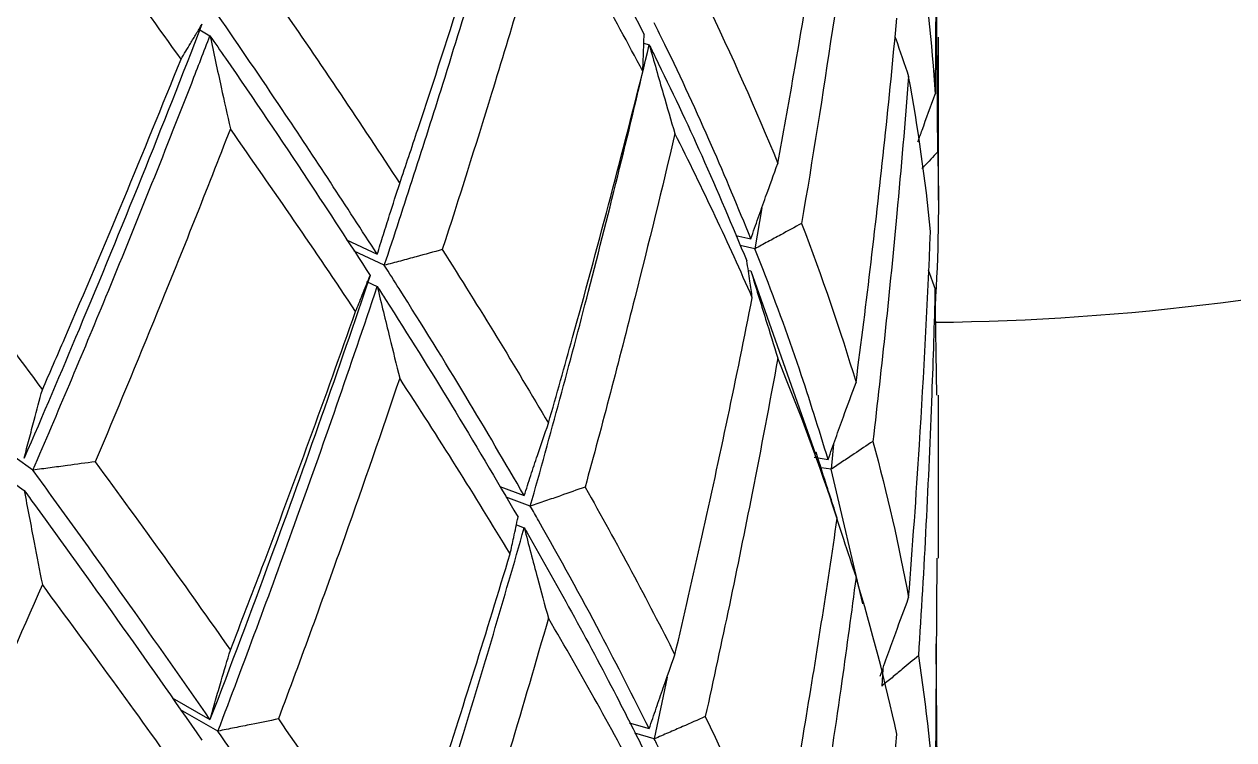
# Model space of a CAD drawing. Extents: x 0 to 8.27, y -9.61 to 0.
# Drawn here: x 1.7689 to 1.8302, y -2.4838 to -2.4475 of the extents above; entities that cross this region are included whole.
import ezdxf

# ---------------------------------------------------------------- set-up
doc = ezdxf.new("R2010")
doc.units = 0
doc.header["$LTSCALE"] = 0.5
doc.header["$MEASUREMENT"] = 0
doc.layers.add('Mounting', color=4, linetype='CONTINUOUS')

msp = doc.modelspace()

# ---------------------------------------------------------------- linework, layer by layer
at = {"layer": 'Mounting', "linetype": 'Continuous', "lineweight": 25, "transparency": 16777216}
for p, q in [((1.815130639752368, -2.438289372387423), (1.815039294685192, -2.45106286749796)), ((1.815172278064637, -2.453985577296969), (1.815095332632126, -2.443226643119026)), ((1.777772784739199, -2.447793216350753), (1.77829335994781, -2.448093738053664)), ((1.815207172321806, -2.45643257809342), (1.815207172321806, -2.448162991156657)), ((1.80027941812088, -2.448470132026607), (1.800552066316158, -2.448550329531137)), ((1.806258621492788, -2.456811159016517), (1.805908246086091, -2.458887690541466)), ((1.785205132065329, -2.458436212071426), (1.786770672472556, -2.459168068401816)), ((1.804948636105536, -2.458211223580399), (1.805705029135169, -2.458378840259108)), ((1.805908251659474, -2.45888769109137), (1.805168180202344, -2.458725997407434)), ((1.787128673834076, -2.459728233078856), (1.785593609569077, -2.459017512846906)), ((1.814690896271003, -2.459953901836222), (1.815039289874193, -2.460934773856245)), ((1.786230689245912, -2.460548753899722), (1.786770707835984, -2.460801200924941)), ((1.805573192932314, -2.459982748471354), (1.805705069970571, -2.460011972419458)), ((1.805705069421919, -2.460011973479361), (1.808978922978639, -2.469303337205922)), ((1.815130644097025, -2.46630491863754), (1.815039291297097, -2.460934754490943)), ((1.815207172321806, -2.474575118642285), (1.815207172321806, -2.466305548037887)), ((1.769320811472397, -2.470105855831768), (1.767080900278614, -2.468524342436119)), ((1.809898125157105, -2.468784914232508), (1.809766422645424, -2.470064071108702)), ((1.80890974238693, -2.469455971514428), (1.809620076072378, -2.46956584857832)), ((1.809766517223323, -2.470064086413906), (1.809259450173357, -2.469987128224709)), ((1.811381727572979, -2.476875413721579), (1.809766424013986, -2.470064072007283)), ((1.768334399057238, -2.470742498306656), (1.768878321487335, -2.471130255704104)), ((1.792983734532044, -2.470931700440808), (1.794217416175087, -2.471394201532455)), ((1.794527020695995, -2.471934168342266), (1.79331048479068, -2.471482786628819)), ((1.810081885851758, -2.472539377981654), (1.80996487117315, -2.472181394398483)), ((1.793822920035126, -2.472879430011623), (1.794217452858874, -2.473027338396257)), ((1.81513064270959, -2.474574489232502), (1.815039289788018, -2.487348291514529)), ((1.815184696009482, -2.489121279888643), (1.815099616885362, -2.478912804178314)), ((1.812385863537401, -2.480184540193925), (1.812342019264833, -2.481045314044643)), ((1.801455534778114, -2.48059793166555), (1.800809840927485, -2.483725856890935)), ((1.776376950597495, -2.481640051158472), (1.778293318458253, -2.482746346747824)), ((1.778695773772569, -2.483329518061275), (1.776802750605356, -2.482246951884228)), ((1.799533351258759, -2.482903468539568), (1.800552057683007, -2.483203113628853)), ((1.800809928513871, -2.483725883249001), (1.79982132048346, -2.483438471426318))]:
    msp.add_line(p, q, dxfattribs=at)
msp.add_arc((1.813749992343645, -2.337650201894455), 0.1249701398504673, 270.6042155687256, 297.1124248366464, dxfattribs=at)
for points, knots in [([(1.759106418254504, -2.456290004269015), (1.760238822833543, -2.453922476949394), (1.761358940931331, -2.451543592380965), (1.764084911028448, -2.445659192942337), (1.765674876057091, -2.442143525889485), (1.767785467954781, -2.437357391658445), (1.76833386468499, -2.436102544164889), (1.768878313575186, -2.434845240462998)], [0.004397359505161832, 0.004397359505161832, 0.004397359505161832, 0.004397359505161832, 0.004605778298849525, 0.004605778298849525, 0.004910352489084926, 0.004910352489084926, 0.005018293860850991, 0.005018293860850991, 0.005018293860850991, 0.005018293860850991]), ([(1.807070771330217, -2.454561973000288), (1.807343853536821, -2.453073584580004), (1.807610310604758, -2.451583652820538), (1.808672183847619, -2.445487341065579), (1.809409646931471, -2.440874206855817), (1.810081880880233, -2.436253517378184)], [0.003029962210435021, 0.003029962210435021, 0.003029962210435021, 0.003029962210435021, 0.003145749891090109, 0.003145749891090109, 0.003503269218563007, 0.003503269218563007, 0.003503269218563007, 0.003503269218563007]), ([(1.7871286419863, -2.459728222137407), (1.788143180877995, -2.456676823328841), (1.789132110811096, -2.453614267037999), (1.791269643673985, -2.446789636562805), (1.792405661923993, -2.443021379473286), (1.793742015533752, -2.438406098581247), (1.793980717821995, -2.437574227316638), (1.794217465531318, -2.436741587494787)], [0.003747176891619312, 0.003747176891619312, 0.003747176891619312, 0.003747176891619312, 0.003996629918378722, 0.003996629918378722, 0.004301204108614123, 0.004301204108614123, 0.004368097736224894, 0.004368097736224894, 0.004368097736224894, 0.004368097736224894]), ([(1.794217465414221, -2.436741587387239), (1.794418783922509, -2.437093026553832), (1.795725312428402, -2.439373816795289), (1.797813252746636, -2.443154568004267), (1.799530468506845, -2.446530096167173), (1.800291903613669, -2.448026847889757)], [0, 0, 0, 0, 0.09205200316586559, 0.5974044171250358, 1, 1, 1, 1]), ([(1.787907550940162, -2.455580056194997), (1.788215201635438, -2.454669338966362), (1.788520539396103, -2.453757675085392), (1.790450910171302, -2.447943751768769), (1.792011183181984, -2.44301499820164), (1.793502039405183, -2.438058894323142)], [0.002378381747722604, 0.002378381747722604, 0.002378381747722604, 0.002378381747722604, 0.002452851256914946, 0.002452851256914946, 0.002852802666629457, 0.002852802666629457, 0.002852802666629457, 0.002852802666629457]), ([(1.769798920305419, -2.439620939074409), (1.768261473933507, -2.44313757685142), (1.766692130627433, -2.446636566120894), (1.764179835848125, -2.45210305638988), (1.763256809133026, -2.454083935179476), (1.762325023180637, -2.456057004809047)], [0.004433607830142777, 0.004433607830142777, 0.004433607830142777, 0.004433607830142777, 0.004734635524149187, 0.004734635524149187, 0.004906805992855935, 0.004906805992855935, 0.004906805992855935, 0.004906805992855935]), ([(1.811033068779324, -2.439251154858077), (1.810659894601002, -2.442094430232594), (1.810262089894621, -2.444934264526403), (1.809350386723935, -2.451057426255254), (1.808828571554812, -2.454336522706846), (1.80827490762087, -2.457607047690878)], [0.003133451221439314, 0.003133451221439314, 0.003133451221439314, 0.003133451221439314, 0.003352568823996507, 0.003352568823996507, 0.003606599140465112, 0.003606599140465112, 0.003606599140465112, 0.003606599140465112]), ([(1.7954443162009, -2.44132087319678), (1.794512781496195, -2.444567847171577), (1.793551271803807, -2.447803330783238), (1.791748345101922, -2.453669722728925), (1.790916304187448, -2.456305082934016), (1.790064969890381, -2.458932485787038)], [0.00378341252569273, 0.00378341252569273, 0.00378341252569273, 0.00378341252569273, 0.004043497126063997, 0.004043497126063997, 0.004256714518749989, 0.004256714518749989, 0.004256714518749989, 0.004256714518749989]), ([(1.786770672472556, -2.459168068401929), (1.785192661249965, -2.456736439523176), (1.78260510984839, -2.452749164513641), (1.779793024164263, -2.44864511840705), (1.77869588132782, -2.447043913716691)], [0, 0, 0, 0, 0.6098472949281177, 0.9999999999999999, 0.9999999999999999, 0.9999999999999999, 0.9999999999999999]), ([(1.777888986722672, -2.447509665214504), (1.775880229125704, -2.452705548104397), (1.773801724548292, -2.457860867303786), (1.770742845028707, -2.465156932824122), (1.769816434063813, -2.467330676714134), (1.768878311213911, -2.469497132214876)], [0.002342037124112505, 0.002342037124112505, 0.002342037124112505, 0.002342037124112505, 0.002778333157437115, 0.002778333157437115, 0.002964365970982152, 0.002964365970982152, 0.002964365970982152, 0.002964365970982152]), ([(1.776825064102212, -2.449278549288231), (1.776986413506819, -2.449014773151127), (1.777146685304814, -2.448750776572517), (1.777305876278859, -2.44848656383828), (1.777403889086344, -2.448323889842406), (1.777501492450682, -2.448161133458022), (1.777598685629954, -2.447998295691484), (1.777695879630954, -2.447835456548425), (1.777792663644931, -2.447672535677718), (1.77788903693633, -2.44750953408731)], [0, 0, 0, 0, 3.692454477463201e-05, 3.692454477463201e-05, 3.692454477463201e-05, 5.965869829542686e-05, 5.965869829542686e-05, 5.965869829542686e-05, 8.239304400995667e-05, 8.239304400995667e-05, 8.239304400995667e-05, 8.239304400995667e-05]), ([(1.805705029135169, -2.458378840259108), (1.805056369283847, -2.45681041160605), (1.803711669537932, -2.45355899161131), (1.802009407292843, -2.449896531943288), (1.800989578249954, -2.447808101384787), (1.800809820279909, -2.447439988669878)], [0, 0, 0, 0, 0.4342818352718397, 0.9002849059942456, 1, 1, 1, 1]), ([(1.81103308133649, -2.465665050827617), (1.81129974680718, -2.463633376610225), (1.811553853061667, -2.46159979163928), (1.812283233229863, -2.455451932377279), (1.812719659850217, -2.451330725043469), (1.813103979448641, -2.447202952886862)], [0.003680059077938308, 0.003680059077938308, 0.003680059077938308, 0.003680059077938308, 0.0038367404173699, 0.0038367404173699, 0.004153311257810314, 0.004153311257810314, 0.004153311257810314, 0.004153311257810314]), ([(1.769320787097257, -2.470105841479032), (1.770576161398338, -2.467192170523838), (1.771810672262262, -2.464264522356068), (1.774503686966654, -2.457732987207002), (1.775951910284419, -2.454121529965839), (1.777676975819958, -2.44969200185448), (1.777985989796633, -2.448893363484324), (1.778293360071956, -2.448093738229765)], [0.003747176891619312, 0.003747176891619312, 0.003747176891619312, 0.003747176891619312, 0.003996629918378722, 0.003996629918378722, 0.004301204108614123, 0.004301204108614123, 0.004368097736224901, 0.004368097736224901, 0.004368097736224901, 0.004368097736224901]), ([(1.778293360071956, -2.448093738229765), (1.778386813289416, -2.448528360632842), (1.778480809477713, -2.448963119301759), (1.778575350722775, -2.449398011389), (1.778669891969201, -2.449832903482495), (1.778764978532053, -2.450267930186094), (1.778860612480656, -2.450703088600555), (1.779014897691667, -2.45140512494708), (1.779170608221847, -2.452107508155443), (1.779327752431499, -2.452810225720661)], [0, 0, 0, 0, 3.692449220580099e-05, 3.692449220580099e-05, 3.692449220580099e-05, 7.384898529426596e-05, 7.384898529426596e-05, 7.384898529426596e-05, 0.0001334190027511262, 0.0001334190027511262, 0.0001334190027511262, 0.0001334190027511262]), ([(1.778293359986691, -2.448093738109939), (1.778555171602392, -2.448473277874534), (1.780254291776799, -2.450936437002262), (1.783015017700535, -2.455011382895002), (1.785367540847318, -2.458633844026842), (1.786410679254885, -2.460240088939479)], [0, 0, 0, 0, 0.0920520031658645, 0.5974044171250257, 1, 1, 1, 1]), ([(1.800226922773817, -2.449899067341896), (1.800239175297719, -2.449619419111961), (1.800250285017881, -2.449339753450651), (1.800260251189883, -2.449060075010031), (1.800266387117262, -2.448887883864806), (1.800272089594245, -2.448715687398696), (1.800277358455531, -2.448543486698775), (1.800282627361383, -2.448371284543434), (1.800287462655405, -2.44819907779037), (1.800291864178888, -2.448026867527794)], [0, 0, 0, 0, 3.692454475717428e-05, 3.692454475717428e-05, 3.692454475717428e-05, 5.965804057093262e-05, 5.965804057093262e-05, 5.965804057093262e-05, 8.239172852563993e-05, 8.239172852563993e-05, 8.239172852563993e-05, 8.239172852563993e-05]), ([(1.813000674320818, -2.448122074272412), (1.813015922879657, -2.448166903467829), (1.813031181426794, -2.448211731180656), (1.813046449966777, -2.448256557405209), (1.813261966216686, -2.448889281935401), (1.813479474244303, -2.449521712427774), (1.813698985876925, -2.450153832583503)], [6.962834929500513e-05, 6.962834929500513e-05, 6.962834929500513e-05, 6.962834929500513e-05, 7.38489853171136e-05, 7.38489853171136e-05, 7.38489853171136e-05, 0.0001334236841251755, 0.0001334236841251755, 0.0001334236841251755, 0.0001334236841251755]), ([(1.794527015864986, -2.471934167161173), (1.795546109469541, -2.46832083714957), (1.796528868564536, -2.464691291502156), (1.798550389748669, -2.456896041298016), (1.799576799975483, -2.452730161185052), (1.800552039156145, -2.44855033836108)], [0.003097174692322343, 0.003097174692322343, 0.003097174692322343, 0.003097174692322343, 0.003387481537907919, 0.003387481537907919, 0.003717925343859384, 0.003717925343859384, 0.003717925343859384, 0.003717925343859384]), ([(1.800552039156372, -2.448550338360512), (1.8006697924138, -2.448965648852656), (1.800788230016423, -2.449380983421285), (1.80090735459882, -2.44979633878642), (1.801026479182809, -2.450211694157353), (1.801146291073763, -2.450627071463479), (1.801266792860332, -2.451042467375935), (1.801461213189413, -2.451712676609183), (1.801657430568611, -2.452382938216594), (1.801855455611275, -2.453053237951501)], [0, 0, 0, 0, 3.692449222956094e-05, 3.692449222956094e-05, 3.692449222956094e-05, 7.384898534111686e-05, 7.384898534111686e-05, 7.384898534111686e-05, 0.0001334239379046145, 0.0001334239379046145, 0.0001334239379046145, 0.0001334239379046145]), ([(1.800552070340672, -2.44855033766077), (1.800653871858884, -2.448756661040072), (1.801584315501458, -2.450642411665505), (1.803324292176256, -2.454315109001293), (1.804756199997627, -2.457730121196953), (1.805499387243088, -2.459502577125356)], [0, 0, 0, 0, 0.0557933331173265, 0.5099388791400588, 1, 1, 1, 1]), ([(1.769798918880923, -2.466033946965347), (1.770178835460428, -2.465164948144768), (1.770556862709071, -2.464294747697856), (1.772952985359524, -2.458743336029094), (1.774918009290758, -2.454028481205903), (1.776825065520796, -2.449278546968678)], [0.002378381747722603, 0.002378381747722603, 0.002378381747722603, 0.002378381747722603, 0.002452851256914942, 0.002452851256914942, 0.002852802666629455, 0.002852802666629455, 0.002852802666629455, 0.002852802666629455]), ([(1.795444313986735, -2.467734643700275), (1.795859334793221, -2.466288006194183), (1.79626841283536, -2.464839062786602), (1.797915960879635, -2.458907146207359), (1.799101515320871, -2.454410691823334), (1.800226922442079, -2.449899074907073)], [0.003029962210435022, 0.003029962210435022, 0.003029962210435022, 0.003029962210435022, 0.003145749891090098, 0.003145749891090098, 0.003503269218562995, 0.003503269218562995, 0.003503269218562995, 0.003503269218562995]), ([(1.813698985876925, -2.450153832582366), (1.813516092773824, -2.452474025975896), (1.813316731969934, -2.454791886524838), (1.812741963189382, -2.460960701133551), (1.812337571805955, -2.464807525421172), (1.811888244573055, -2.46864763759617)], [0.002482049257556248, 0.002482049257556248, 0.002482049257556248, 0.002482049257556248, 0.002660083514881906, 0.002660083514881906, 0.002956367414762775, 0.002956367414762775, 0.002956367414762775, 0.002956367414762775]), ([(1.814167429011576, -2.453474601927262), (1.814238005926171, -2.453276551486276), (1.814524829710734, -2.452471676727662), (1.814818144665395, -2.451668543985868), (1.81503928546428, -2.451063033038047)], [0, 0, 0, 0, 0.2460636750348568, 1, 1, 1, 1]), ([(1.779327752431954, -2.452810225719752), (1.778118338730081, -2.455927296828911), (1.776883684680996, -2.459029527363434), (1.774592682266501, -2.464647518589906), (1.773544047460035, -2.467168768074423), (1.772479538745273, -2.469679926417932)], [0.003783412525692737, 0.003783412525692737, 0.003783412525692737, 0.003783412525692737, 0.004043497126064003, 0.004043497126064003, 0.004256714518749988, 0.004256714518749988, 0.004256714518749988, 0.004256714518749988]), ([(1.801855455611047, -2.453053237952069), (1.801200869772828, -2.455834153593507), (1.800523523602322, -2.458608752695561), (1.799012660632087, -2.464584924294734), (1.798172218337157, -2.467781365252328), (1.797303180552461, -2.470965567263868)], [0.003133451221439306, 0.003133451221439306, 0.003133451221439306, 0.003133451221439306, 0.00335256882399651, 0.00335256882399651, 0.003606599140465123, 0.003606599140465123, 0.003606599140465123, 0.003606599140465123]), ([(1.815172277265191, -2.453985661942845), (1.814940681093702, -2.454231382993036), (1.814708080023337, -2.454476789219022), (1.814474477443781, -2.454721876386536), (1.814436488596328, -2.45476173287738), (1.814398473243017, -2.454801580951305), (1.814360431399081, -2.454841420590348)], [0, 0, 0, 0, 3.692454477207982e-05, 3.692454477207982e-05, 3.692454477207982e-05, 4.292926304226975e-05, 4.292926304226975e-05, 4.292926304226975e-05, 4.292926304226975e-05]), ([(1.80570506591468, -2.458378832918918), (1.80582844681723, -2.458025500197202), (1.805952544784958, -2.457672503602787), (1.806077362530431, -2.457319847780006), (1.806202180277722, -2.45696719195211), (1.806327718145184, -2.456614875929283), (1.806453978798771, -2.456262904380075), (1.806657689955699, -2.455695027298013), (1.806863283823049, -2.455128043592701), (1.80707077132999, -2.454561973001084)], [0, 0, 0, 0, 3.692449223031308e-05, 3.692449223031308e-05, 3.692449223031308e-05, 7.384898533144345e-05, 7.384898533144345e-05, 7.384898533144345e-05, 0.0001334237450264662, 0.0001334237450264662, 0.0001334237450264662, 0.0001334237450264662]), ([(1.786770694779278, -2.459168079562112), (1.786873401570318, -2.45883541886257), (1.786976705210435, -2.458503214384443), (1.787080607980641, -2.458171471243638), (1.787184510752212, -2.457839728098172), (1.787289012938999, -2.457508445380761), (1.787394116792456, -2.457177628231754), (1.787563691233771, -2.456643888208411), (1.787734832854738, -2.456111356957869), (1.787907550940389, -2.455580056194314)], [0, 0, 0, 0, 3.692449222121108e-05, 3.692449222121108e-05, 3.692449222121108e-05, 7.384898532066827e-05, 7.384898532066827e-05, 7.384898532066827e-05, 0.0001334230554972755, 0.0001334230554972755, 0.0001334230554972755, 0.0001334230554972755]), ([(1.80827489607438, -2.457607054005841), (1.807923101098339, -2.457799432484755), (1.807570518961001, -2.457991332448834), (1.807217155166398, -2.458182750453709), (1.806999597538351, -2.458300601936564), (1.806781743015989, -2.458418271056409), (1.806563592891251, -2.458535757011866), (1.806345440923195, -2.458653243960377), (1.806126992886647, -2.458770547989722), (1.805908250079455, -2.458887668300456)], [0, 0, 0, 0, 3.692454475528328e-05, 3.692454475528328e-05, 3.692454475528328e-05, 5.965806363265457e-05, 5.965806363265457e-05, 5.965806363265457e-05, 8.239177464945511e-05, 8.239177464945511e-05, 8.239177464945511e-05, 8.239177464945511e-05]), ([(1.81369899061994, -2.476566913916592), (1.813902266009762, -2.473988228617934), (1.814085233967688, -2.471406294399564), (1.814474202065156, -2.46521898710693), (1.814660653957134, -2.461614852919517), (1.814807012138743, -2.458009168989626)], [0.004330217516259042, 0.004330217516259042, 0.004330217516259042, 0.004330217516259042, 0.004527813258580926, 0.004527813258580926, 0.00480337404117141, 0.00480337404117141, 0.00480337404117141, 0.00480337404117141]), ([(1.790064981724953, -2.45893248253514), (1.789627426368014, -2.459052688855188), (1.789189378555392, -2.459172299600247), (1.788750845359544, -2.459291312503517), (1.788480849266961, -2.459364586360941), (1.78821066843804, -2.459437633798636), (1.787940304529883, -2.459510454283752), (1.787669938336848, -2.459583275384368), (1.787399388490229, -2.459655869682244), (1.787128656651447, -2.459728236647713)], [0, 0, 0, 0, 3.692454475634714e-05, 3.692454475634714e-05, 3.692454475634714e-05, 5.965820701429335e-05, 5.965820701429335e-05, 5.965820701429335e-05, 8.239206141740646e-05, 8.239206141740646e-05, 8.239206141740646e-05, 8.239206141740646e-05]), ([(1.809620076072378, -2.46956584857832), (1.809148918134923, -2.4680434857978), (1.808125009853228, -2.464735126255157), (1.806806686172621, -2.461162380697481), (1.805998515570963, -2.45911630774139), (1.805908199103641, -2.458887650474018)], [0, 0, 0, 0, 0.4308902538471842, 0.9363995897631419, 1, 1, 1, 1]), ([(1.794217416175087, -2.471394201532455), (1.793244472995383, -2.469727381493492), (1.791227519975763, -2.466271991928117), (1.788801398270351, -2.462359040980566), (1.787379299606954, -2.460122445521954), (1.787128636448614, -2.459728216840055)], [0, 0, 0, 0, 0.4342818352718368, 0.9002849059942509, 1, 1, 1, 1]), ([(1.805773788998039, -2.461368444737438), (1.805735338932408, -2.461089588232532), (1.805695749184196, -2.460810783416143), (1.805655019836394, -2.460532034918849), (1.80562994352951, -2.460360414617973), (1.805604435176264, -2.460188815196595), (1.805578494808486, -2.460017237747699), (1.805552554221975, -2.459845658848614), (1.805526181558861, -2.459674101559919), (1.805499376858478, -2.459502566974599)], [0, 0, 0, 0, 3.692454475428059e-05, 3.692454475428059e-05, 3.692454475428059e-05, 5.965826561034056e-05, 5.965826561034056e-05, 5.965826561034056e-05, 8.239217861094997e-05, 8.239217861094997e-05, 8.239217861094997e-05, 8.239217861094997e-05]), ([(1.786410649789303, -2.460240076399593), (1.784792954083258, -2.465040506057782), (1.783111277225743, -2.469815314632903), (1.780362532444741, -2.477302444727222), (1.779337414743139, -2.480030098286072), (1.778293340542149, -2.482746362359414)], [0.002993668817883916, 0.002993668817883916, 0.002993668817883916, 0.002993668817883916, 0.003387481537907919, 0.003387481537907919, 0.003614582098343181, 0.003614582098343181, 0.003614582098343181, 0.003614582098343181]), ([(1.785672838035424, -2.462063596855266), (1.785785539216675, -2.461791530239331), (1.785897128858068, -2.461519309408793), (1.786007604550804, -2.461246938824608), (1.786075621720755, -2.461079246947058), (1.786143216831732, -2.460911497840122), (1.786210389329625, -2.460743692547446), (1.786277562395497, -2.460575885836526), (1.786344312982436, -2.460408022584254), (1.78641064054338, -2.460240103835979)], [0, 0, 0, 0, 3.6924544757174e-05, 3.6924544757174e-05, 3.6924544757174e-05, 5.965804057093503e-05, 5.965804057093503e-05, 5.965804057093503e-05, 8.239172852564444e-05, 8.239172852564444e-05, 8.239172852564444e-05, 8.239172852564444e-05]), ([(1.805705069421919, -2.460011973479361), (1.805828449814925, -2.460419988628011), (1.805952547179203, -2.460827985455801), (1.806077364261427, -2.461235960520519), (1.806202181345469, -2.461643935591034), (1.806327718489655, -2.462051890016589), (1.806453978404733, -2.462459820309043), (1.806657688162403, -2.463117981537941), (1.806863280583428, -2.46377608381237), (1.807070766847318, -2.464434112229348)], [0, 0, 0, 0, 3.692449221874727e-05, 3.692449221874727e-05, 3.692449221874727e-05, 7.384898531712108e-05, 7.384898531712108e-05, 7.384898531712108e-05, 0.0001334236841251771, 0.0001334236841251771, 0.0001334236841251771, 0.0001334236841251771]), ([(1.778695769895393, -2.483329516351766), (1.780022254845761, -2.479858505218537), (1.781318373400353, -2.476367231346551), (1.784022184297299, -2.468858692478527), (1.785418811643211, -2.464839831099532), (1.78677068414683, -2.460801206669537)], [0.003097174692322331, 0.003097174692322331, 0.003097174692322331, 0.003097174692322331, 0.003387481537907919, 0.003387481537907919, 0.003717925343859402, 0.003717925343859402, 0.003717925343859402, 0.003717925343859402]), ([(1.786770684147058, -2.460801206668968), (1.786873389869214, -2.461229893594229), (1.786976692484785, -2.461658682335717), (1.787080594291837, -2.462087569912448), (1.787184496100707, -2.462516457495433), (1.787288997386185, -2.462945445089524), (1.787394100406544, -2.463374529660193), (1.787563676015196, -2.464066824486501), (1.787734819031101, -2.464759375826809), (1.787907538711551, -2.465452170639871)], [0, 0, 0, 0, 3.692449222956754e-05, 3.692449222956754e-05, 3.692449222956754e-05, 7.384898534113079e-05, 7.384898534113079e-05, 7.384898534113079e-05, 0.0001334239379046149, 0.0001334239379046149, 0.0001334239379046149, 0.0001334239379046149]), ([(1.786770713414825, -2.460801209637104), (1.786912033732477, -2.461022284527182), (1.788203670572074, -2.463042860738021), (1.790662982157045, -2.466970351499405), (1.792797686436387, -2.470601769252077), (1.793905638337691, -2.47248654375823)], [0, 0, 0, 0, 0.05579333311731489, 0.5099388791400455, 1, 1, 1, 1]), ([(1.815039289874193, -2.460934773856472), (1.814992776204662, -2.462704058840465), (1.814936603145924, -2.464473071477862), (1.814706127945527, -2.470665950603568), (1.814481046819054, -2.475088416432861), (1.814195738184679, -2.479508675890649)], [0.001830253417566429, 0.001830253417566429, 0.001830253417566429, 0.001830253417566429, 0.001965753762317467, 0.001965753762317467, 0.002304685121717352, 0.002304685121717352, 0.002304685121717352, 0.002304685121717352]), ([(1.801855467194144, -2.479467135386351), (1.802323222196009, -2.477480022412799), (1.80277938769197, -2.47548953345278), (1.80412184118515, -2.469467383492649), (1.804972233439202, -2.465424254387692), (1.805773787736342, -2.461368435584511)], [0.003680059077938317, 0.003680059077938317, 0.003680059077938317, 0.003680059077938317, 0.003836740417369908, 0.003836740417369908, 0.004153311257810313, 0.004153311257810313, 0.004153311257810313, 0.004153311257810313]), ([(1.779327750565216, -2.479223995975751), (1.779866571570409, -2.477835233187299), (1.780400391913844, -2.47644350050097), (1.78256160900375, -2.470742682206826), (1.784143440384668, -2.466414140018962), (1.785672834986798, -2.462063604215352)], [0.003029962210435016, 0.003029962210435016, 0.003029962210435016, 0.003029962210435016, 0.003145749891090099, 0.003145749891090099, 0.003503269218563002, 0.003503269218563002, 0.003503269218563002, 0.003503269218563002]), ([(1.807070766847772, -2.464434112228211), (1.80665178110209, -2.466717786391648), (1.806217315838666, -2.468997189300914), (1.805019013465852, -2.475058422137401), (1.804228059837413, -2.478832718407936), (1.803395428307311, -2.482595047243414)], [0.002482049257556243, 0.002482049257556243, 0.002482049257556243, 0.002482049257556243, 0.002660083514881907, 0.002660083514881907, 0.00295636741476278, 0.00295636741476278, 0.00295636741476278, 0.00295636741476278]), ([(1.787907538711096, -2.46545217064044), (1.787000149755585, -2.468138312862258), (1.786072865398836, -2.470815550391755), (1.784028874590803, -2.476576029874529), (1.782906536531044, -2.479653378381379), (1.781760106017344, -2.482715291080915)], [0.003133451221439315, 0.003133451221439315, 0.003133451221439315, 0.003133451221439315, 0.003352568823996527, 0.003352568823996527, 0.003606599140465131, 0.003606599140465131, 0.003606599140465131, 0.003606599140465131]), ([(1.768878310914005, -2.46949713290757), (1.76896148123339, -2.469175750372862), (1.769045134871902, -2.468854889599349), (1.769129273676043, -2.468534555953163), (1.769213412481548, -2.468214222302542), (1.769298036683693, -2.467894414901245), (1.769383148106243, -2.467575139137118), (1.769520466781131, -2.467060019971306), (1.769659054533321, -2.466546281669245), (1.76979891888115, -2.466033946964664)], [0, 0, 0, 0, 3.692449222122836e-05, 3.692449222122836e-05, 3.692449222122836e-05, 7.384898532068663e-05, 7.384898532068663e-05, 7.384898532068663e-05, 0.000133423055497282, 0.000133423055497282, 0.000133423055497282, 0.000133423055497282]), ([(1.809620077769267, -2.469565848674158), (1.809747736621574, -2.469204922271039), (1.809876137060627, -2.468844287732729), (1.81000528196293, -2.468483949562135), (1.810134426867279, -2.468123611386311), (1.810264316589354, -2.467763568591174), (1.810394953965414, -2.467403825710328), (1.810605711985289, -2.46682345047963), (1.810818417218087, -2.466243852450468), (1.811033081336717, -2.46566505082648)], [0, 0, 0, 0, 3.692449219004701e-05, 3.692449219004701e-05, 3.692449219004701e-05, 7.38489852670832e-05, 7.38489852670832e-05, 7.38489852670832e-05, 0.0001334196130982771, 0.0001334196130982771, 0.0001334196130982771, 0.0001334196130982771]), ([(1.794217449215438, -2.471394198428577), (1.794328286941635, -2.471055077012004), (1.794439768834508, -2.470716374315991), (1.79455189733082, -2.470378095297285), (1.794664025828951, -2.47003981627369), (1.79477680123793, -2.469701960000286), (1.794890225953367, -2.469364531452804), (1.795073227381835, -2.468820118305182), (1.795257920120292, -2.468276815389338), (1.795444313986508, -2.467734643701071)], [0, 0, 0, 0, 3.692449223030978e-05, 3.692449223030978e-05, 3.692449223030978e-05, 7.384898533144017e-05, 7.384898533144017e-05, 7.384898533144017e-05, 0.0001334237450264662, 0.0001334237450264662, 0.0001334237450264662, 0.0001334237450264662]), ([(1.811888246175585, -2.46864763651444), (1.811573213977425, -2.468860190678576), (1.811257312200013, -2.469072316283921), (1.810940545692318, -2.469284009596088), (1.810745514956778, -2.469414347562285), (1.810550155882737, -2.469544522016797), (1.810354469610246, -2.469674532089464), (1.810158781683839, -2.469804543261141), (1.809962766138568, -2.469934390317455), (1.809766424110165, -2.470064072337316)], [0, 0, 0, 0, 3.692454477208039e-05, 3.692454477208039e-05, 3.692454477208039e-05, 5.965866755316942e-05, 5.965866755316942e-05, 5.965866755316942e-05, 8.23929825238466e-05, 8.23929825238466e-05, 8.23929825238466e-05, 8.23929825238466e-05]), ([(1.772479551492069, -2.469679924657491), (1.772008265509356, -2.469744986680659), (1.771536712332562, -2.469809407036784), (1.771064899706488, -2.469873184358327), (1.770774414136412, -2.46991245077583), (1.770483829415497, -2.469951473548797), (1.770193147355684, -2.469990252354698), (1.769902462839326, -2.470029031488245), (1.769611680368115, -2.470067566732489), (1.769320801757857, -2.470105857768537)], [0, 0, 0, 0, 3.69245447563471e-05, 3.69245447563471e-05, 3.69245447563471e-05, 5.965820701429426e-05, 5.965820701429426e-05, 5.965820701429426e-05, 8.239206141741042e-05, 8.239206141741042e-05, 8.239206141741042e-05, 8.239206141741042e-05]), ([(1.80996691559514, -2.472180728236133), (1.809843669020637, -2.4718036113021), (1.809518894458705, -2.470809847478556), (1.809202405338709, -2.469812252493618), (1.809006018605231, -2.469193228305237)], [0, 0, 0, 0, 0.3794834599776357, 1, 1, 1, 1]), ([(1.778293318458253, -2.482746346747824), (1.777038614236261, -2.480944363348492), (1.774437558468179, -2.477208774328794), (1.771393610462582, -2.472963924803814), (1.769631394714196, -2.470534119846995), (1.769320781550476, -2.470105835508996)], [0, 0, 0, 0, 0.4342818352718337, 0.9002849059942342, 1, 1, 1, 1]), ([(1.797303166984392, -2.470965572055086), (1.796889774009486, -2.471111522461563), (1.796475783436307, -2.471256910332492), (1.796061201888932, -2.471401732959173), (1.79580595395575, -2.471490896783273), (1.795550481303707, -2.471579846595198), (1.795294785483946, -2.471668581766373), (1.795039087503682, -2.47175731768754), (1.794783165811822, -2.471845839151676), (1.794527021964967, -2.471934145532593)], [0, 0, 0, 0, 3.692454475528322e-05, 3.692454475528322e-05, 3.692454475528322e-05, 5.965806363265533e-05, 5.965806363265533e-05, 5.965806363265533e-05, 8.239177464945589e-05, 8.239177464945589e-05, 8.239177464945589e-05, 8.239177464945589e-05]), ([(1.768878302304273, -2.471130258846863), (1.768961471758047, -2.471570223819633), (1.769045124566645, -2.472010356153184), (1.769129262591122, -2.472450653118919), (1.769213400616962, -2.472890950090907), (1.769298024089238, -2.473331412902205), (1.76938313483717, -2.473772038766235), (1.769520454457478, -2.4744829545782), (1.769659043339033, -2.475194299020238), (1.769798908978572, -2.475906060067466)], [0, 0, 0, 0, 3.692449222956757e-05, 3.692449222956757e-05, 3.692449222956757e-05, 7.384898534113442e-05, 7.384898534113442e-05, 7.384898534113442e-05, 0.0001334239379046146, 0.0001334239379046146, 0.0001334239379046146, 0.0001334239379046146]), ([(1.768878328376303, -2.471130265172739), (1.769052991117604, -2.471370512456126), (1.770649370426071, -2.473566320154298), (1.773720533203885, -2.477829374568607), (1.776464737120676, -2.481756821947208), (1.777889030863179, -2.483795241428872)], [0, 0, 0, 0, 0.05579333311730914, 0.5099388791400427, 0.9999999999999999, 0.9999999999999999, 0.9999999999999999, 0.9999999999999999]), ([(1.809620077202197, -2.471198882658193), (1.809747736606568, -2.471599302521547), (1.809876137839836, -2.4719996599216), (1.810005283724166, -2.472399951248569), (1.810134429610315, -2.472800242581222), (1.810264320502, -2.473200468937868), (1.810394959185913, -2.473600626665181), (1.810605716636672, -2.474246195190283), (1.810818421609582, -2.474891588885605), (1.81103308560202, -2.475536792171049)], [0, 0, 0, 0, 3.692449222042974e-05, 3.692449222042974e-05, 3.692449222042974e-05, 7.38489853162554e-05, 7.38489853162554e-05, 7.38489853162554e-05, 0.0001334188559339996, 0.0001334188559339996, 0.0001334188559339996, 0.0001334188559339996]), ([(1.800552057683007, -2.483203113628853), (1.799743222642036, -2.481603086783473), (1.797985483185784, -2.478125949697635), (1.79590260643792, -2.47434683499943), (1.794665245736923, -2.472176648647171), (1.794526965468975, -2.471934121185193)], [0, 0, 0, 0, 0.4308902538471852, 0.9363995897631547, 1, 1, 1, 1]), ([(1.793502040313996, -2.474344572337138), (1.793564861426802, -2.47406719455477), (1.793626549181425, -2.473789730543324), (1.793687101972608, -2.473512184841177), (1.793724383207945, -2.473341305078968), (1.793761234326865, -2.473170393884281), (1.79379765496671, -2.472999452329866), (1.793834075914646, -2.472828509330832), (1.793870066453536, -2.472657535610317), (1.793905626227314, -2.472486532242549)], [0, 0, 0, 0, 3.692454475428032e-05, 3.692454475428032e-05, 3.692454475428032e-05, 5.965826561033978e-05, 5.965826561033978e-05, 5.965826561033978e-05, 8.239217861094872e-05, 8.239217861094872e-05, 8.239217861094872e-05, 8.239217861094872e-05]), ([(1.807070771330672, -2.490847194122118), (1.807536448676473, -2.488309097787344), (1.807983079353079, -2.485765364707497), (1.809005886931999, -2.479663717445412), (1.809563175508373, -2.4761047099962), (1.810081886302868, -2.47253937938148)], [0.004330217516259038, 0.004330217516259038, 0.004330217516259038, 0.004330217516259038, 0.004527813258580929, 0.004527813258580929, 0.004803374041171416, 0.004803374041171416, 0.004803374041171416, 0.004803374041171416]), ([(1.787128653857479, -2.496014087370206), (1.788477409949991, -2.49195760760562), (1.789781389747503, -2.487879844064985), (1.792133917193013, -2.480212529993985), (1.793193706558185, -2.476628008013215), (1.794217452366155, -2.473027339392949)], [0.002445703003991355, 0.002445703003991355, 0.002445703003991355, 0.002445703003991355, 0.002778333157437116, 0.002778333157437116, 0.003067885072835914, 0.003067885072835914, 0.003067885072835914, 0.003067885072835914]), ([(1.794217452366155, -2.473027339392949), (1.794328289634194, -2.473449565787966), (1.794439770985235, -2.473871856444696), (1.794551898885828, -2.47429420823709), (1.794664026788013, -2.47471656003551), (1.794776801547386, -2.475138974127269), (1.794890225599346, -2.47556144733641), (1.795073225770665, -2.476243072338427), (1.795257917209909, -2.476924855235772), (1.795444309959493, -2.477606782412742)], [0, 0, 0, 0, 3.692449221875045e-05, 3.692449221875045e-05, 3.692449221875045e-05, 7.384898531712049e-05, 7.384898531712049e-05, 7.384898531712049e-05, 0.0001334236841194242, 0.0001334236841194242, 0.0001334236841194242, 0.0001334236841194242]), ([(1.794217453198115, -2.473027338986178), (1.794260643870274, -2.473102519841284), (1.795964822766535, -2.476068938761721), (1.798036069629887, -2.479843331296358), (1.799872918316595, -2.483482507032697), (1.800291966772392, -2.484312728369666)], [0, 0, 0, 0, 0.01967590629690563, 0.7763543069276878, 1, 1, 1, 1]), ([(1.78790754881399, -2.491866069390532), (1.788555950208973, -2.489946679634379), (1.789194238325507, -2.488022597067122), (1.791091093484255, -2.482196993401764), (1.792318285150003, -2.478279922497784), (1.793502042376275, -2.474344563232641)], [0.003680059077938308, 0.003680059077938308, 0.003680059077938308, 0.003680059077938308, 0.003836740417369892, 0.003836740417369892, 0.004153311257810306, 0.004153311257810306, 0.004153311257810306, 0.004153311257810306]), ([(1.81103308560202, -2.475536792171276), (1.810803058746586, -2.477289297952886), (1.810563686613449, -2.479040378272423), (1.809692986677163, -2.4851664431743), (1.8090126835543, -2.489533974467115), (1.808274861135686, -2.493892155055839)], [0.001830253417566429, 0.001830253417566429, 0.001830253417566429, 0.001830253417566429, 0.001965753762317457, 0.001965753762317457, 0.002304685121717341, 0.002304685121717341, 0.002304685121717341, 0.002304685121717341]), ([(1.769798908978117, -2.475906060068034), (1.768678374156451, -2.478469157236866), (1.767541678389733, -2.481021161980827), (1.765053891949918, -2.486506674141076), (1.763698709684576, -2.489433698152077), (1.762324990956103, -2.492342699829912)], [0.003133451221439315, 0.003133451221439315, 0.003133451221439315, 0.003133451221439315, 0.003352568823996517, 0.003352568823996517, 0.00360659914046512, 0.00360659914046512, 0.00360659914046512, 0.00360659914046512]), ([(1.812254150561756, -2.480554208984465), (1.812384684454599, -2.480185470717167), (1.81251597651837, -2.479816978894853), (1.812648029866267, -2.479448737899808), (1.812780083215756, -2.47908049689908), (1.812912898205212, -2.478712505714945), (1.813046477847564, -2.478344768745607), (1.813261986469996, -2.477751486068534), (1.813479486660725, -2.47715886159687), (1.813698990619713, -2.476566913917615)], [0, 0, 0, 0, 3.692449218116505e-05, 3.692449218116505e-05, 3.692449218116505e-05, 7.38489852804215e-05, 7.38489852804215e-05, 7.38489852804215e-05, 0.0001334206713658601, 0.0001334206713658601, 0.0001334206713658601, 0.0001334206713658601]), ([(1.795444309959947, -2.477606782411833), (1.794807543259793, -2.479826398390848), (1.794156961753714, -2.482039965671213), (1.792387497352564, -2.48792112812054), (1.791244549947777, -2.4915780842042), (1.790065004113984, -2.495218323406441)], [0.002482049257556243, 0.002482049257556243, 0.002482049257556243, 0.002482049257556243, 0.002660083514881917, 0.002660083514881917, 0.002956367414762791, 0.002956367414762791, 0.002956367414762791, 0.002956367414762791]), ([(1.778293346315621, -2.482746347338995), (1.778386796724789, -2.482419621183332), (1.778480790249176, -2.482093385787032), (1.778575328943106, -2.481767646379346), (1.778669867638399, -2.481441906967113), (1.778764951762895, -2.481116662650486), (1.778860583335444, -2.480791918673496), (1.779014876994978, -2.480267971034657), (1.779170596645343, -2.479745322771002), (1.779327750564988, -2.479223995976547)], [0, 0, 0, 0, 3.692449223031655e-05, 3.692449223031655e-05, 3.692449223031655e-05, 7.384898533144354e-05, 7.384898533144354e-05, 7.384898533144354e-05, 0.0001334237450264765, 0.0001334237450264765, 0.0001334237450264765, 0.0001334237450264765]), ([(1.800552059248474, -2.48320311392262), (1.800669816603403, -2.48285707824197), (1.800788258025676, -2.482511420928397), (1.8009073861692, -2.48216614682007), (1.801026514314771, -2.481820872706741), (1.8011463295081, -2.481475980853013), (1.801266834366032, -2.481131476123544), (1.801461245536728, -2.480575684688908), (1.801657452890339, -2.480020897587671), (1.801855467194144, -2.479467135385327)], [0, 0, 0, 0, 3.692449219004528e-05, 3.692449219004528e-05, 3.692449219004528e-05, 7.38489852670777e-05, 7.38489852670777e-05, 7.38489852670777e-05, 0.0001334196130982754, 0.0001334196130982754, 0.0001334196130982754, 0.0001334196130982754]), ([(1.814195738184679, -2.479508675892809), (1.813920917937338, -2.479739074282627), (1.813645155287958, -2.479969099171619), (1.813368454365644, -2.480198746509238), (1.813198099949403, -2.480340131791984), (1.813027389419375, -2.480481374359663), (1.812856323747354, -2.480622473267537), (1.812685256629464, -2.480763573368101), (1.812513834002146, -2.480904530104674), (1.812342056843789, -2.481045342532745)], [0, 0, 0, 0, 3.6924544773374e-05, 3.6924544773374e-05, 3.6924544773374e-05, 5.965756764222529e-05, 5.965756764222529e-05, 5.965756764222529e-05, 8.239078267930611e-05, 8.239078267930611e-05, 8.239078267930611e-05, 8.239078267930611e-05]), ([(1.803395430264317, -2.482595046377689), (1.803010730458226, -2.482765144034026), (1.802625334397561, -2.482934718124277), (1.802239248177756, -2.483103765577532), (1.802001537821496, -2.483207846811972), (1.801763565184473, -2.483311728698816), (1.801525331696411, -2.483415410523541), (1.801287096194955, -2.483519093224793), (1.80104859933337, -2.483622576074247), (1.80080984253911, -2.483725858306222)], [0, 0, 0, 0, 3.69245447720802e-05, 3.69245447720802e-05, 3.69245447720802e-05, 5.965866755317107e-05, 5.965866755317107e-05, 5.965866755317107e-05, 8.239298252385135e-05, 8.239298252385135e-05, 8.239298252385135e-05, 8.239298252385135e-05]), ([(1.781760091020459, -2.482715294138977), (1.781303167303093, -2.482808437746364), (1.780845861669121, -2.482900959385795), (1.780388181571624, -2.482992857202696), (1.780106398893139, -2.483049436488379), (1.779824473491743, -2.483105779467444), (1.77954240711162, -2.483161885710835), (1.779260338347484, -2.483217992428528), (1.778978128006401, -2.483273862525145), (1.778695777835509, -2.483329495575042)], [0, 0, 0, 0, 3.692454475528376e-05, 3.692454475528376e-05, 3.692454475528376e-05, 5.965806363265709e-05, 5.965806363265709e-05, 5.965806363265709e-05, 8.23917746494589e-05, 8.23917746494589e-05, 8.23917746494589e-05, 8.23917746494589e-05]), ([(1.786770700306278, -2.49545398404188), (1.78565953813424, -2.493737460629283), (1.783244789152121, -2.490007156207177), (1.780488391045964, -2.485934416651496), (1.778875918845387, -2.483591315594929), (1.778695718288162, -2.483329464186788)], [0, 0, 0, 0, 0.4308902538471852, 0.9363995897631547, 1, 1, 1, 1]), ([(1.805705098489142, -2.494663962813426), (1.804975432435384, -2.492905101491139), (1.803517783536989, -2.489391436225894), (1.80178875555859, -2.48572215952003), (1.80085935723443, -2.483826834377503), (1.800809842033885, -2.48372585786182)], [0, 0, 0, 0, 0.4868932926836286, 0.9726634094198858, 1, 1, 1, 1]), ([(1.811033083804631, -2.501950288954156), (1.811439966705592, -2.498850273975329), (1.811817704725598, -2.495745165805481), (1.812506905518802, -2.489590891765481), (1.812819670682273, -2.48654174897262), (1.813103998212654, -2.483488027950663)], [0.004980369164138065, 0.004980369164138065, 0.004980369164138065, 0.004980369164138065, 0.00522000064316956, 0.00522000064316956, 0.005454558158351824, 0.005454558158351824, 0.005454558158351824, 0.005454558158351824])]:
    msp.add_open_spline(points, degree=3, knots=knots, dxfattribs=at)
for points in [[(1.77682505176719, -2.449278562611418), (1.774562279478886, -2.446110271546438), (1.772218005286931, -2.442892168591918), (1.769799034180068, -2.439620816618906)], [(1.800226884545935, -2.449899183812697), (1.798735315172934, -2.447074106910911), (1.797139564999924, -2.444216194046696), (1.795444266370595, -2.44132096210523)], [(1.814195794154529, -2.443223491481824), (1.814594952914121, -2.445843681455578), (1.814876392824516, -2.448455085374682), (1.815039296874801, -2.451062902123901)], [(1.781760098322792, -2.446429639403384), (1.783897491128045, -2.44952556471366), (1.785948596579345, -2.452574439223433), (1.787907460611194, -2.455580191458459)], [(1.803395376437237, -2.446309312782311), (1.804728953549073, -2.44908795041885), (1.805955275171272, -2.451837231492725), (1.807070781285091, -2.45456195477913)], [(1.814807019695962, -2.458009069760116), (1.81455563444635, -2.455397877186549), (1.814185941303521, -2.452781149691866), (1.813699013449622, -2.450153704123743)], [(1.785672778020597, -2.462063707365239), (1.78364577748809, -2.459025139884936), (1.781528698714482, -2.455941949700552), (1.779327687420817, -2.452810307660222)], [(1.805773828809805, -2.461368382881112), (1.804575995439762, -2.458624635941071), (1.803268603432315, -2.455854518877679), (1.801855448150235, -2.453053293412943)], [(1.815172278593963, -2.453985595756869), (1.815246566303784, -2.456591384300502), (1.815202196227773, -2.459195538538204), (1.815039297163338, -2.461803277710025)], [(1.762324976897816, -2.456057046832477), (1.764886122714159, -2.459438057775621), (1.767379812232519, -2.462762689463027), (1.769798806628359, -2.466034069937102)], [(1.808274943916757, -2.457606979065865), (1.809307208020726, -2.460314021170795), (1.810227490035885, -2.462998340028541), (1.811033118412041, -2.465664922854209)], [(1.790064930172065, -2.458932581311608), (1.791954138177715, -2.461906762671212), (1.793749007326568, -2.464839355653673), (1.795444327103922, -2.467734626879057)], [(1.81008191354428, -2.472539282263362), (1.80919097238322, -2.469858778596738), (1.80818630205701, -2.467158661071487), (1.807070819021391, -2.4644339886081)], [(1.793502090475812, -2.47434451593994), (1.791733094651335, -2.471420755500723), (1.789866431578247, -2.468458051427994), (1.787907520184461, -2.46545222452459)], [(1.811888260595623, -2.468647571283888), (1.812607892411705, -2.471301531199281), (1.813212047999258, -2.473939650637583), (1.813698973617392, -2.476567050244846)], [(1.77247948271426, -2.469680016132877), (1.774841754158587, -2.472912157638568), (1.777126726439946, -2.476092296564495), (1.779327766271507, -2.479223980903491)], [(1.797303227504671, -2.47096550368996), (1.798923482058598, -2.473833488381722), (1.80044238543789, -2.476665805748773), (1.801855528314235, -2.479467013371156)], [(1.813103972885273, -2.483488220270253), (1.812529665025721, -2.480852077989418), (1.811838702424637, -2.47820329224043), (1.811033090828658, -2.475536773209221)], [(1.776825130550577, -2.485564175629854), (1.774562285878091, -2.482395781722168), (1.772217933872724, -2.479177572694645), (1.769798880195339, -2.475906111081592)], [(1.800226967974794, -2.486184844536972), (1.798735409306317, -2.48335978177942), (1.797139670710493, -2.48050188344552), (1.795444384454839, -2.47760666647752)], [(1.814195764890627, -2.479508802094749), (1.814594933149436, -2.482129017103709), (1.81487638037558, -2.484740445766413), (1.815039289521081, -2.487348287113484)], [(1.803395457145342, -2.482594983653136), (1.804728981704301, -2.485373519618967), (1.805955258457033, -2.488122701241416), (1.807070727771787, -2.490847326775786)], [(1.781760161573601, -2.482715233726701), (1.78389759367812, -2.485811217497591), (1.785948735055825, -2.488860148699466), (1.787907631307661, -2.491865956089093)]]:
    msp.add_open_spline(points, degree=3, dxfattribs=at)

doc.saveas('drawing.dxf')
